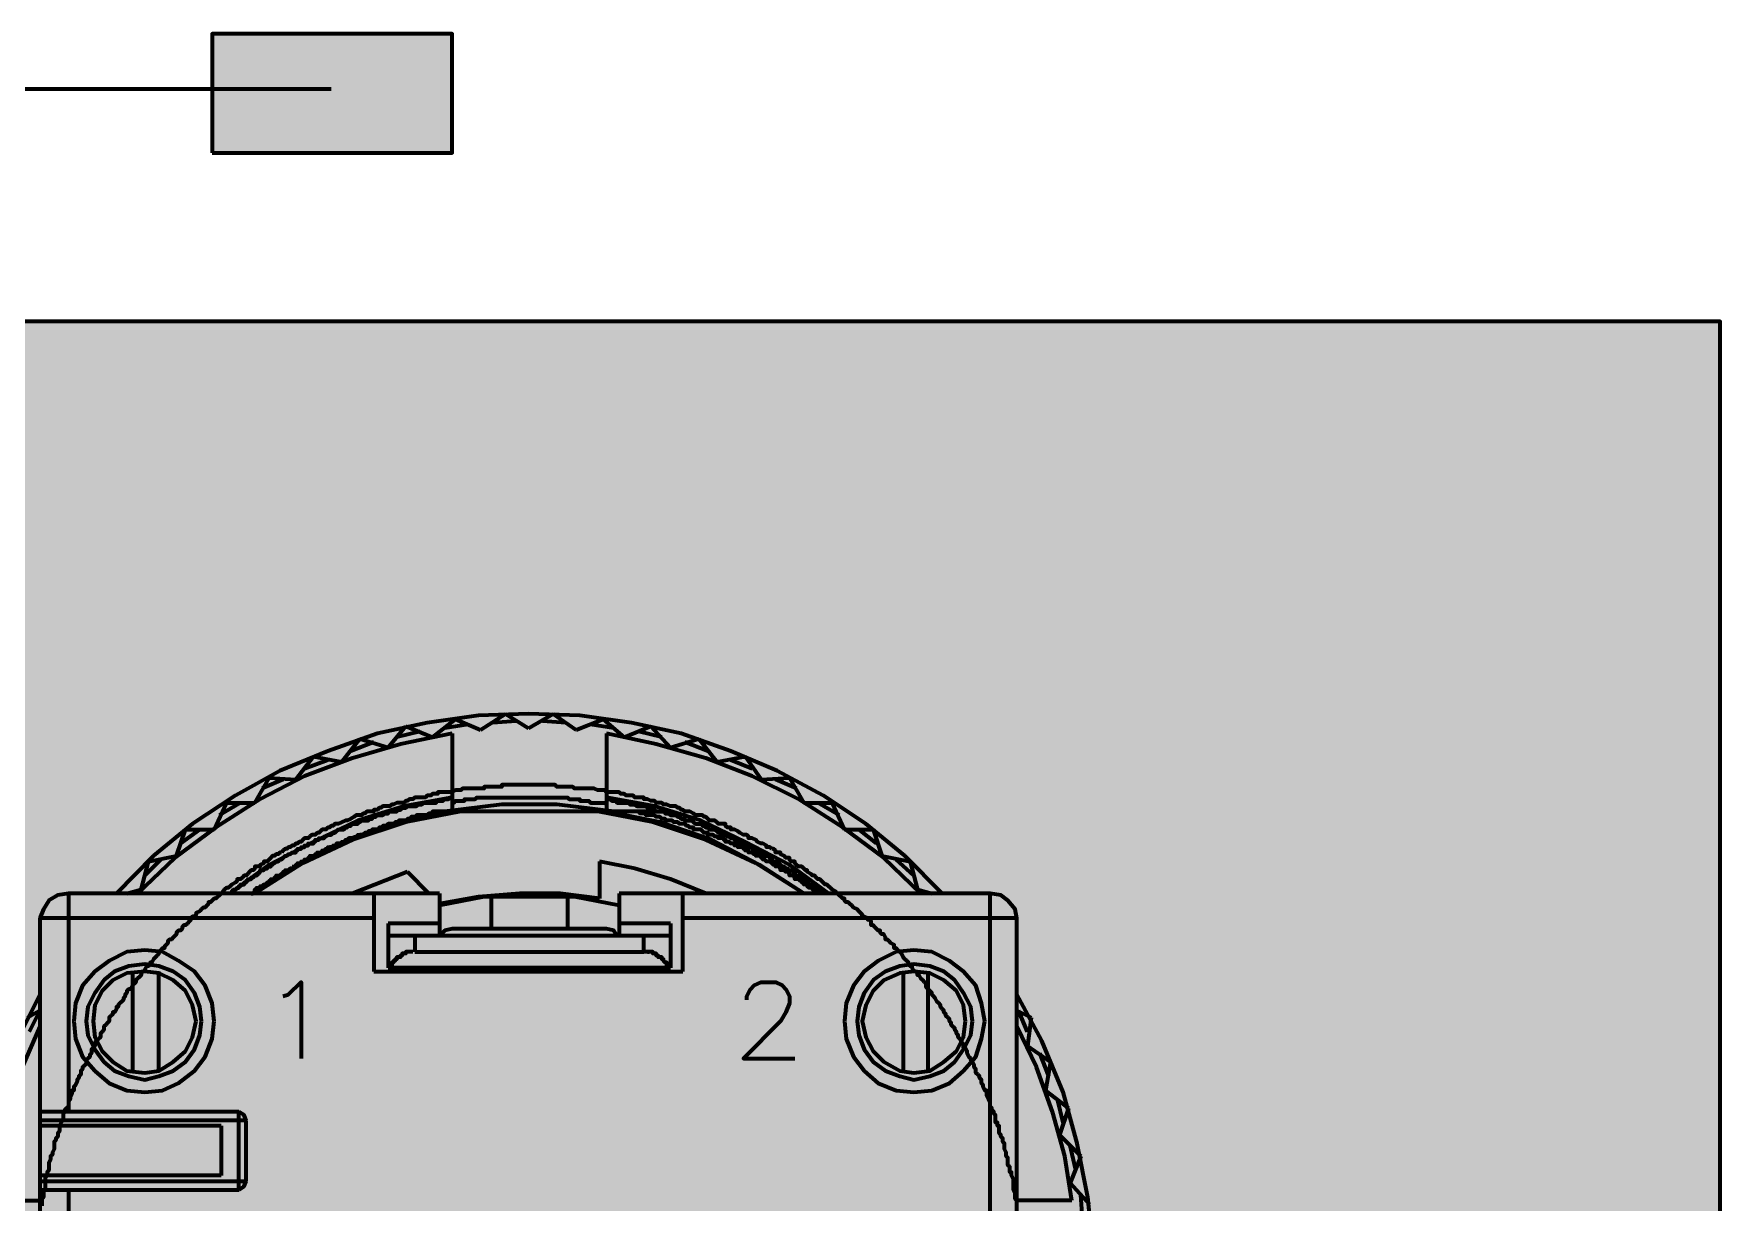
# Model space of a CAD drawing. Header units: inches. Extents: x 19 to 378, y -1 to 646.
# Drawn here: x 272.4 to 377.9, y 397.1 to 470.2 of the extents above; entities that cross this region are included whole.
import ezdxf

# ---------------------------------------------------------------- set-up
doc = ezdxf.new("R2010")
doc.units = ezdxf.units.IN
doc.layers.add('H', color=7, linetype='CONTINUOUS', lineweight=100)
doc.layers.add('P', color=250, linetype='CONTINUOUS', lineweight=100)

msp = doc.modelspace()

# ---------------------------------------------------------------- hatches: boundary and pattern name
at = {"layer": 'H', "linetype": 'CONTINUOUS'}
for color, points in [(0, [(283.56, 462.78), (298.56, 462.78), (298.56, 470.22), (283.56, 470.22)]), (7, [(19, 323.89), (377.89, 323.89), (377.89, 452.22), (19, 452.22)])]:
    msp.add_hatch(color=color, dxfattribs=at).paths.add_polyline_path(points)

# ---------------------------------------------------------------- linework, layer by layer
at = {"layer": 'P', "color": 0, "linetype": 'CONTINUOUS'}
for points in [[(283.56, 462.78), (298.56, 462.78), (298.56, 470.22), (283.56, 470.22), (283.56, 462.78)], [(109.33, 466.78), (291, 466.78)], [(19, 323.89), (377.89, 323.89), (377.89, 452.22), (19, 452.22), (19, 323.89)], [(329.22, 416.44), (326.89, 418.78), (324.44, 420.78), (321.78, 422.56), (318.89, 424.11), (316, 425.33), (312.89, 426.44), (309.78, 427.11), (306.56, 427.56), (303.33, 427.67), (300.22, 427.56), (297, 427.11), (293.89, 426.44), (290.78, 425.33), (287.78, 424.11), (285, 422.56), (282.33, 420.78), (279.89, 418.78), (277.56, 416.44)], [(297.33, 426.22), (298.78, 427.33)], [(298.78, 427.33), (300.33, 426.67)], [(300.33, 426.67), (301.89, 427.67)], [(301.89, 427.67), (303.33, 426.78)], [(303.33, 426.78), (304.89, 427.67)], [(304.89, 427.67), (306.33, 426.67)], [(306.33, 426.67), (308, 427.33)], [(308, 427.33), (309.33, 426.22)], [(298.56, 426.44), (295.33, 425.78), (292.33, 424.89), (289.33, 423.78), (286.56, 422.33), (283.78, 420.56), (281.22, 418.67), (278.89, 416.44)], [(294.56, 425.56), (295.67, 426.89)], [(296.56, 426.56), (295.11, 426.22)], [(295.67, 426.89), (297.33, 426.22)], [(299.56, 427), (298.11, 426.78)], [(298.56, 426.44), (298.56, 421.67)], [(302.56, 427.22), (301.11, 427.11)], [(305.67, 427.11), (304.22, 427.22)], [(308.67, 426.78), (307.22, 427)], [(327.89, 416.44), (325.56, 418.67), (323, 420.56), (320.22, 422.33), (317.33, 423.78), (314.44, 424.89), (311.33, 425.78), (308.22, 426.44)], [(308.22, 426.44), (308.22, 421.67)], [(309.33, 426.22), (311, 426.89)], [(311.67, 426.22), (310.22, 426.56)], [(311, 426.89), (312.22, 425.56)], [(291.67, 424.67), (292.78, 426.11)], [(293.67, 425.89), (292.22, 425.33)], [(292.78, 426.11), (294.56, 425.56)], [(312.22, 425.56), (314, 426.11)], [(314.56, 425.33), (313.11, 425.89)], [(314, 426.11), (315.11, 424.67)], [(288.78, 423.56), (289.89, 425)], [(290.78, 424.78), (289.33, 424.22)], [(289.89, 425), (291.67, 424.67)], [(315.11, 424.67), (316.89, 425)], [(317.33, 424.22), (316, 424.78)], [(316.89, 425), (317.89, 423.56)], [(286.22, 422.11), (287.11, 423.67)], [(288, 423.56), (286.67, 423)], [(287.11, 423.67), (288.78, 423.56)], [(318.56, 419.22), (318.44, 419.33), (318.22, 419.33), (318.22, 419.44), (318, 419.56), (318, 419.56), (317.89, 419.56), (317.67, 419.67), (317.67, 419.67), (317.56, 419.78), (317.33, 419.89), (317.33, 419.89), (317.11, 419.89), (317.11, 420), (317, 420.11), (316.78, 420.11), (316.78, 420.11), (316.56, 420.22), (316.56, 420.22), (316.44, 420.33), (316.22, 420.44), (316.22, 420.44), (316, 420.44), (316, 420.56), (315.78, 420.56), (315.67, 420.67), (315.67, 420.78), (315.44, 420.78), (315.33, 420.78), (315.22, 420.78), (315.11, 420.89), (315, 421), (314.89, 421), (314.78, 421), (314.67, 421), (314.56, 421.11), (314.44, 421.22), (314.33, 421.22), (314.22, 421.33), (314.11, 421.33), (314, 421.33), (313.78, 421.33), (313.67, 421.44), (313.67, 421.44), (313.44, 421.56), (313.33, 421.56), (313.22, 421.56), (313.11, 421.56), (313, 421.67), (312.89, 421.67), (312.78, 421.78), (312.67, 421.78), (312.56, 421.89), (312.44, 421.89), (312.22, 421.89), (312.22, 421.89), (312, 422), (311.78, 422), (311.67, 422.11), (311.56, 422.11), (311.44, 422.11), (311.33, 422.11), (311.22, 422.22), (311, 422.22), (310.78, 422.33), (310.56, 422.33), (310.56, 422.44), (310.33, 422.44), (310.22, 422.44), (310, 422.44), (309.89, 422.56), (309.44, 422.56), (309.33, 422.67), (309.11, 422.67), (309, 422.78), (308.78, 422.78), (308.56, 422.78), (308.22, 422.78), (308.11, 422.89), (307.67, 422.89), (307.44, 423), (307, 423), (306.89, 423), (306.22, 423), (306.11, 423.11), (305.11, 423.11), (305, 423.22), (301.67, 423.22), (301.67, 423.11), (300.56, 423.11), (300.56, 423), (299.89, 423), (299.67, 423), (299.22, 423), (299.11, 422.89), (298.78, 422.89), (298.56, 422.78), (298.22, 422.78), (298.11, 422.78), (297.67, 422.78), (297.67, 422.67), (297.33, 422.67), (297.22, 422.56), (297, 422.56), (296.89, 422.44), (296.56, 422.44), (296.56, 422.44), (296.22, 422.44), (296.11, 422.33), (295.89, 422.33), (295.78, 422.22), (295.67, 422.22), (295.56, 422.11), (295.33, 422.11), (295.11, 422.11), (295.11, 422.11), (294.89, 422), (294.78, 422), (294.67, 421.89), (294.44, 421.89), (294.33, 421.89), (294.22, 421.89), (294.11, 421.78), (294, 421.78), (293.89, 421.67), (293.67, 421.67), (293.67, 421.56), (293.44, 421.56), (293.33, 421.56), (293.22, 421.56), (293.11, 421.44), (293, 421.44), (292.89, 421.33), (292.78, 421.33), (292.67, 421.33), (292.56, 421.33), (292.44, 421.22), (292.22, 421.11), (292.22, 421.11), (292, 421), (292, 421), (291.89, 421), (291.67, 420.89), (291.67, 420.89), (291.44, 420.78), (291.33, 420.78), (291.22, 420.78), (291.11, 420.67), (291, 420.67), (290.89, 420.56), (290.78, 420.56), (290.67, 420.44), (290.56, 420.44), (290.44, 420.44), (290.33, 420.33), (290.22, 420.22), (290.11, 420.22), (290, 420.11), (289.89, 420.11), (289.78, 420.11), (289.67, 420), (289.56, 419.89), (289.44, 419.89), (289.33, 419.89), (289.22, 419.78), (289.11, 419.67), (289, 419.67), (288.89, 419.56), (288.78, 419.56), (288.67, 419.44), (288.56, 419.44), (288.44, 419.33), (288.33, 419.33), (288.22, 419.22), (288.11, 419.22), (288, 419.11), (287.89, 419)], [(317.89, 423.56), (319.67, 423.67)], [(320.11, 423), (318.78, 423.56)], [(319.67, 423.67), (320.56, 422.11)], [(283.67, 420.44), (284.44, 422.11)], [(285.33, 422.11), (284, 421.33)], [(284.44, 422.11), (286.22, 422.11)], [(298.56, 422.44), (295.56, 421.89), (292.67, 421), (289.89, 419.67), (287.11, 418.22), (284.67, 416.44)], [(284.78, 416.44), (284.78, 416.56), (284.89, 416.67), (285, 416.67), (285.11, 416.78), (285.11, 416.78), (285.22, 416.78), (285.22, 416.89), (285.33, 416.89), (285.33, 417), (285.44, 417), (285.44, 417), (285.56, 417), (285.56, 417.11), (285.67, 417.11), (285.67, 417.22), (285.78, 417.22), (285.78, 417.33), (285.89, 417.33), (286, 417.33), (286, 417.44), (286.11, 417.44), (286.22, 417.56), (286.22, 417.56), (286.33, 417.56), (286.44, 417.67), (286.56, 417.78), (286.56, 417.78), (286.56, 417.89), (286.78, 417.89), (286.78, 417.89), (286.78, 417.89), (286.78, 418), (287, 418), (287, 418.11), (287.11, 418.11), (287.11, 418.11), (287.22, 418.11), (287.22, 418.22), (287.33, 418.22), (287.33, 418.33), (287.44, 418.33), (287.56, 418.44), (287.67, 418.44), (287.67, 418.44), (287.78, 418.56), (287.89, 418.56), (288, 418.67), (288, 418.67), (288.11, 418.78), (288.22, 418.78), (288.22, 418.78), (288.22, 418.78), (288.33, 418.89), (288.44, 418.89), (288.56, 419), (288.56, 419), (288.67, 419), (288.78, 419), (288.78, 419.11), (288.89, 419.11), (288.89, 419.22), (289.11, 419.22), (289.11, 419.33), (289.22, 419.33), (289.22, 419.33), (289.33, 419.33), (289.33, 419.44), (289.56, 419.44), (289.56, 419.56), (289.67, 419.56), (289.67, 419.56), (289.89, 419.56), (289.89, 419.67), (290, 419.67), (290, 419.78), (290.22, 419.78), (290.22, 419.89), (290.33, 419.89), (290.33, 419.89), (290.56, 419.89), (290.56, 420), (290.67, 420), (290.78, 420.11), (290.78, 420.11), (290.89, 420.11), (291, 420.11), (291.11, 420.22), (291.22, 420.22), (291.33, 420.33), (291.33, 420.33), (291.44, 420.44), (291.67, 420.44), (291.67, 420.44), (291.78, 420.44), (291.89, 420.56), (292, 420.56), (292, 420.67), (292.22, 420.67), (292.22, 420.78), (292.44, 420.78), (292.44, 420.78), (292.67, 420.78), (292.67, 420.89), (292.78, 420.89), (292.89, 421), (293.11, 421), (293.11, 421), (293.33, 421), (293.33, 421.11), (293.56, 421.11), (293.56, 421.22), (293.78, 421.22), (293.78, 421.33), (294, 421.33), (294.11, 421.33), (294.22, 421.33), (294.33, 421.44), (294.56, 421.44), (294.56, 421.56), (294.78, 421.56), (294.89, 421.56), (295.11, 421.56), (295.11, 421.67), (295.33, 421.67), (295.44, 421.78), (295.67, 421.78), (295.78, 421.89), (296, 421.89), (296, 421.89), (296.33, 421.89), (296.44, 422), (296.67, 422), (296.78, 422.11), (297.11, 422.11), (297.11, 422.11), (297.56, 422.11), (297.56, 422.22), (298, 422.22), (298, 422.33), (298.33, 422.33), (298.44, 422.44), (298.56, 422.44)], [(308.67, 421.56), (305.11, 422), (301.67, 422), (298.11, 421.56)], [(298.56, 422.11), (298.67, 422.11), (298.78, 422.22), (299.33, 422.22), (299.33, 422.33), (300, 422.33), (300.11, 422.44), (301.11, 422.44), (301.11, 422.44), (304.78, 422.44), (304.78, 422.44), (305.78, 422.44), (305.89, 422.33), (306.56, 422.33), (306.56, 422.22), (307.11, 422.22), (307.22, 422.11), (307.67, 422.11), (307.67, 422.11), (308.11, 422.11), (308.22, 422)], [(298.56, 422.11), (298.67, 422.11)], [(322.11, 416.44), (319.67, 418.22), (316.89, 419.67), (314.11, 421), (311.22, 421.89), (308.22, 422.44)], [(308.22, 422.33), (308.44, 422.33), (308.56, 422.22), (308.78, 422.22), (308.89, 422.11), (309.33, 422.11), (309.33, 422.11), (309.67, 422.11), (309.67, 422), (310, 422), (310.11, 421.89), (310.33, 421.89), (310.44, 421.89), (310.67, 421.89), (310.78, 421.78), (311, 421.78), (311.11, 421.67), (311.22, 421.67), (311.33, 421.56), (311.56, 421.56), (311.67, 421.56), (311.89, 421.56), (311.89, 421.44), (312.11, 421.44), (312.22, 421.33), (312.33, 421.33), (312.44, 421.33), (312.56, 421.33), (312.67, 421.22), (312.78, 421.22), (312.89, 421.11), (313.11, 421.11), (313.11, 421), (313.33, 421), (313.33, 421), (313.56, 421), (313.67, 420.89), (313.67, 420.89), (313.78, 420.78), (314, 420.78), (314, 420.78), (314.22, 420.78), (314.22, 420.67), (314.33, 420.67), (314.44, 420.56), (314.56, 420.56), (314.67, 420.44), (314.78, 420.44), (314.78, 420.44), (315, 420.44), (315.11, 420.33), (315.11, 420.33), (315.22, 420.22), (315.33, 420.22), (315.33, 420.11), (315.56, 420.11), (315.56, 420.11), (315.67, 420.11), (315.78, 420), (315.89, 420), (316, 419.89), (316.11, 419.89), (316.11, 419.89), (316.22, 419.89), (316.22, 419.78), (316.33, 419.78), (316.44, 419.67), (316.56, 419.67), (316.56, 419.56), (316.78, 419.56), (316.78, 419.56), (316.78, 419.56), (316.89, 419.44), (317, 419.44), (317.11, 419.33), (317.22, 419.33), (317.22, 419.33), (317.33, 419.33), (317.33, 419.22), (317.44, 419.22), (317.56, 419.11), (317.67, 419.11), (317.67, 419), (317.78, 419), (317.89, 419), (318, 418.89), (318.11, 418.89), (318.11, 418.78), (318.22, 418.78), (318.22, 418.78), (318.33, 418.78), (318.44, 418.67), (318.56, 418.67), (318.56, 418.56), (318.67, 418.44), (318.78, 418.44), (318.78, 418.44), (318.89, 418.44), (319, 418.33), (319.11, 418.22), (319.11, 418.22), (319.22, 418.11), (319.33, 418.11), (319.33, 418.11), (319.44, 418), (319.56, 418), (319.56, 417.89), (319.67, 417.89), (319.67, 417.89), (319.78, 417.89), (319.89, 417.78), (320, 417.78), (320, 417.67), (320, 417.67), (320.11, 417.56), (320.22, 417.56), (320.22, 417.56), (320.22, 417.44), (320.44, 417.44), (320.44, 417.33), (320.56, 417.33), (320.56, 417.33), (320.67, 417.22), (320.78, 417.22), (320.78, 417.11), (320.78, 417.11), (320.89, 417), (321, 417), (321.11, 417), (321.11, 416.89), (321.22, 416.78), (321.33, 416.78), (321.33, 416.78), (321.33, 416.78), (321.44, 416.67), (321.56, 416.56), (321.67, 416.44), (321.67, 416.44)], [(320.56, 422.11), (322.33, 422.11)], [(322.78, 421.33), (321.44, 422.11)], [(322.33, 422.11), (323.11, 420.44)], [(298.56, 421.56), (295.22, 420.89), (292, 419.78), (289, 418.22), (286.11, 416.44)], [(299.11, 421.56), (295.67, 420.89), (292.33, 419.78), (289.22, 418.33), (286.22, 416.44)], [(298, 421.56), (297.78, 421.56), (297.67, 421.56), (297.33, 421.56), (297.33, 421.44), (297.11, 421.44), (297, 421.33), (296.78, 421.33), (296.67, 421.33), (296.33, 421.33), (296.33, 421.22), (296, 421.22), (296, 421.11), (295.78, 421.11), (295.78, 421), (295.56, 421), (295.44, 421), (295.22, 421), (295.22, 420.89), (295, 420.89), (295, 420.78), (294.78, 420.78), (294.78, 420.78), (294.56, 420.78), (294.44, 420.67), (294.22, 420.67), (294.22, 420.56), (294, 420.56), (294, 420.44), (293.89, 420.44)], [(311.44, 421.56), (298, 421.56)], [(320.56, 416.44), (317.56, 418.33), (314.44, 419.78), (311.11, 420.89), (307.67, 421.56)], [(320.56, 416.44), (317.78, 418.22), (314.78, 419.78), (311.56, 420.89), (308.22, 421.56)], [(321.33, 416.44), (321.33, 416.44), (321.33, 416.56), (321.22, 416.56), (321.22, 416.67), (321.11, 416.67), (321.11, 416.78), (321, 416.78), (321, 416.78), (320.89, 416.78), (320.78, 416.89), (320.78, 417), (320.67, 417), (320.67, 417), (320.56, 417), (320.56, 417.11), (320.44, 417.11), (320.44, 417.22), (320.33, 417.22), (320.22, 417.33), (320.22, 417.33), (320.11, 417.33), (320, 417.33), (320, 417.44), (320, 417.44), (319.89, 417.56), (319.78, 417.56), (319.67, 417.56), (319.67, 417.67), (319.67, 417.67), (319.56, 417.78), (319.44, 417.78), (319.33, 417.89), (319.33, 417.89), (319.22, 417.89), (319.11, 417.89), (319.11, 418), (319.11, 418), (319, 418.11), (318.89, 418.11), (318.78, 418.11), (318.78, 418.11), (318.78, 418.22), (318.67, 418.22), (318.56, 418.33), (318.56, 418.33), (318.44, 418.44), (318.33, 418.44), (318.22, 418.44), (318.22, 418.44), (318.11, 418.56), (318, 418.56), (318, 418.67), (317.89, 418.67), (317.89, 418.78), (317.67, 418.78), (317.67, 418.78), (317.56, 418.78), (317.56, 418.89), (317.44, 418.89), (317.33, 419), (317.33, 419), (317.22, 419), (317.11, 419), (317.11, 419.11), (316.89, 419.11), (316.89, 419.22), (316.78, 419.22), (316.78, 419.33), (316.56, 419.33), (316.56, 419.33), (316.44, 419.33), (316.44, 419.44), (316.22, 419.44), (316.22, 419.56), (316.11, 419.56), (316.11, 419.56), (316, 419.56), (315.89, 419.67), (315.67, 419.67), (315.67, 419.78), (315.56, 419.78), (315.56, 419.89), (315.33, 419.89), (315.33, 419.89), (315.22, 419.89), (315.11, 420), (315, 420), (314.89, 420.11), (314.78, 420.11), (314.78, 420.11), (314.56, 420.11), (314.56, 420.22), (314.33, 420.22), (314.22, 420.33), (314.22, 420.33), (314.11, 420.44), (314, 420.44), (313.89, 420.44), (313.67, 420.44), (313.67, 420.56), (313.44, 420.56), (313.33, 420.67), (313.22, 420.67), (313.11, 420.78), (313, 420.78), (312.89, 420.78), (312.78, 420.78), (312.67, 420.89), (312.44, 420.89), (312.33, 421), (312.22, 421), (312.11, 421), (311.89, 421), (311.89, 421.11), (311.67, 421.11), (311.56, 421.22), (311.33, 421.22), (311.22, 421.33), (311, 421.33), (310.89, 421.33), (310.67, 421.33), (310.67, 421.44), (310.33, 421.44), (310.22, 421.56), (310, 421.56), (309.89, 421.56), (309.78, 421.56)], [(281.33, 418.78), (281.89, 420.44)], [(282.78, 420.44), (281.56, 419.56)], [(281.89, 420.44), (283.67, 420.44)], [(290.56, 419.11), (290.67, 419.22), (290.78, 419.22), (290.78, 419.33), (291, 419.33), (291, 419.33), (291.11, 419.33), (291.11, 419.44), (291.33, 419.44), (291.33, 419.56), (291.44, 419.56), (291.56, 419.56), (291.67, 419.56), (291.67, 419.67), (291.89, 419.67), (291.89, 419.78), (292, 419.78), (292.11, 419.89), (292.22, 419.89), (292.22, 419.89), (292.44, 419.89), (292.56, 420), (292.67, 420), (292.67, 420.11), (292.89, 420.11), (292.89, 420.11), (293.11, 420.11), (293.11, 420.22), (293.33, 420.22), (293.33, 420.33), (293.56, 420.33), (293.56, 420.44), (293.78, 420.44), (293.78, 420.44), (293.89, 420.44)], [(293.89, 420.44), (293.78, 420.44), (293.78, 420.44), (293.56, 420.44), (293.56, 420.33), (293.33, 420.33), (293.33, 420.22), (293.11, 420.22), (293.11, 420.11), (292.89, 420.11), (292.89, 420.11), (292.78, 420.11), (292.78, 420), (292.56, 420), (292.56, 419.89), (292.33, 419.89), (292.33, 419.89), (292.11, 419.89), (292.11, 419.78), (292, 419.78), (292, 419.67), (291.78, 419.67), (291.78, 419.56), (291.67, 419.56)], [(323.11, 420.44), (324.89, 420.44)], [(325.11, 419.56), (324, 420.44)], [(324.89, 420.44), (325.44, 418.78)], [(287.89, 419), (287.78, 419), (287.67, 418.89), (287.56, 418.89), (287.44, 418.78), (287.33, 418.78), (287.22, 418.67), (287.11, 418.56), (287, 418.44), (286.89, 418.44), (286.78, 418.44), (286.78, 418.33), (286.56, 418.22), (286.56, 418.11), (286.44, 418.11), (286.22, 418.11), (286.22, 418), (286.11, 417.89), (286, 417.89), (285.89, 417.78), (285.78, 417.67), (285.67, 417.56), (285.56, 417.56), (285.44, 417.44), (285.33, 417.33), (285.22, 417.33), (285.11, 417.33), (285.11, 417.22), (285, 417.11), (284.78, 417), (284.78, 417), (284.67, 416.89), (284.56, 416.78), (284.44, 416.78), (284.33, 416.67), (284.22, 416.56), (284.22, 416.44), (284.11, 416.44), (284, 416.33), (283.89, 416.22), (283.78, 416.11), (283.67, 416.11), (283.56, 416), (283.44, 415.89), (283.33, 415.89), (283.33, 415.78), (283.22, 415.67), (283.11, 415.56), (283, 415.56), (282.89, 415.44), (282.78, 415.33), (282.78, 415.33), (282.56, 415.22), (282.56, 415.11), (282.44, 415), (282.33, 415), (282.22, 414.89), (282.22, 414.78), (282.11, 414.67), (282, 414.56), (281.89, 414.44), (281.78, 414.44), (281.67, 414.33), (281.67, 414.22), (281.56, 414.11), (281.44, 414.11), (281.33, 414), (281.33, 413.89), (281.22, 413.78), (281.11, 413.67), (281, 413.56), (280.89, 413.56), (280.78, 413.44), (280.78, 413.33), (280.67, 413.22), (280.56, 413.11), (280.56, 413), (280.44, 413), (280.33, 412.89), (280.22, 412.78), (280.22, 412.67), (280.11, 412.56), (280, 412.44), (280, 412.44), (279.89, 412.33), (279.78, 412.11), (279.67, 412.11), (279.67, 412), (279.56, 411.89), (279.44, 411.89), (279.33, 411.67), (279.33, 411.56), (279.22, 411.56), (279.11, 411.44), (279.11, 411.33), (279, 411.22), (278.89, 411.11), (278.78, 411), (278.78, 410.89), (278.67, 410.78), (278.56, 410.78), (278.56, 410.67), (278.44, 410.44), (278.33, 410.44), (278.22, 410.33), (278.22, 410.22), (278.11, 410.11), (278.11, 410), (278, 409.89), (278, 409.78), (277.89, 409.67), (277.78, 409.56), (277.67, 409.44), (277.67, 409.33), (277.56, 409.33), (277.56, 409.22), (277.44, 409), (277.33, 409), (277.33, 408.89), (277.22, 408.78), (277.11, 408.67), (277.11, 408.56), (277.11, 408.44), (277, 408.33), (276.89, 408.22), (276.78, 408.11), (276.78, 408), (276.78, 407.89), (276.67, 407.78), (276.56, 407.67), (276.56, 407.56), (276.56, 407.44), (276.44, 407.33), (276.33, 407.22), (276.22, 407.11), (276.22, 407), (276.22, 406.89), (276.11, 406.78), (276, 406.67), (276, 406.56), (276, 406.44), (275.89, 406.33), (275.89, 406.22), (275.78, 406.11), (275.67, 406), (275.67, 405.89), (275.67, 405.78), (275.56, 405.67), (275.44, 405.56), (275.44, 405.44), (275.33, 405.33), (275.33, 405.22), (275.33, 405.11), (275.22, 405), (275.22, 404.89), (275.11, 404.78), (275.11, 404.67), (275, 404.44), (275, 404.44), (274.89, 404.33), (274.89, 404.11), (274.78, 404.11), (274.78, 403.89), (274.78, 403.89), (274.67, 403.67), (274.67, 403.56), (274.56, 403.44), (274.56, 403.33), (274.56, 403.22), (274.56, 403.11), (274.44, 403), (274.33, 402.89), (274.33, 402.78), (274.22, 402.67), (274.22, 402.56), (274.22, 402.44), (274.22, 402.33), (274.11, 402.11), (274.11, 402.11), (274, 401.89), (274, 401.89), (274, 401.67), (274, 401.56), (273.89, 401.44), (273.89, 401.22), (273.78, 401.11), (273.78, 401), (273.67, 400.89), (273.67, 400.78), (273.67, 400.67), (273.67, 400.44), (273.56, 400.22), (273.56, 400.11), (273.44, 400), (273.44, 399.78), (273.33, 399.56), (273.33, 399.33), (273.33, 399.33), (273.33, 399.11), (273.22, 399), (273.22, 398.78), (273.11, 398.67), (273.11, 398.33), (273.11, 398.11), (273.11, 397.89), (273, 397.78), (273, 397.44), (272.89, 397.33), (272.89, 396.89)], [(288.56, 418.11), (288.67, 418.11), (288.67, 418.11), (288.78, 418.11), (288.78, 418.22), (288.89, 418.22), (288.89, 418.33), (289.11, 418.33), (289.11, 418.44), (289.22, 418.44), (289.22, 418.44), (289.33, 418.44), (289.33, 418.56), (289.56, 418.56), (289.56, 418.67), (289.67, 418.67), (289.67, 418.78), (289.78, 418.78), (289.89, 418.78), (290, 418.78), (290, 418.89), (290.11, 418.89), (290.11, 419), (290.22, 419), (290.22, 419), (290.44, 419), (290.44, 419.11), (290.56, 419.11)], [(291.67, 419.56), (291.56, 419.56), (291.56, 419.56), (291.33, 419.56), (291.33, 419.44), (291.22, 419.44), (291.22, 419.33), (291.11, 419.33), (291.11, 419.33), (290.89, 419.33), (290.89, 419.22), (290.78, 419.22), (290.78, 419.11), (290.56, 419.11)], [(290.56, 419.11), (290.67, 419.11)], [(333.89, 396.78), (333.89, 397.22), (333.78, 397.33), (333.78, 397.67), (333.67, 397.89), (333.67, 398.11), (333.67, 398.11), (333.67, 398.56), (333.56, 398.78), (333.56, 399), (333.44, 399), (333.44, 399.33), (333.33, 399.44), (333.33, 399.56), (333.33, 399.67), (333.33, 399.89), (333.22, 400), (333.22, 400.22), (333.11, 400.44), (333.11, 400.44), (333.11, 400.67), (333.11, 400.78), (333, 400.89), (333, 401.11), (332.89, 401.22), (332.89, 401.33), (332.78, 401.44), (332.78, 401.56), (332.78, 401.67), (332.78, 401.89), (332.67, 401.89), (332.67, 402.11), (332.56, 402.11), (332.56, 402.33), (332.56, 402.44), (332.56, 402.56), (332.44, 402.67), (332.44, 402.78), (332.33, 402.89), (332.33, 403), (332.22, 403.11), (332.22, 403.33), (332.22, 403.33), (332.11, 403.56), (332.11, 403.56), (332, 403.78), (332, 403.89), (332, 404), (332, 404.11), (331.89, 404.11), (331.78, 404.33), (331.78, 404.44), (331.67, 404.56), (331.67, 404.67), (331.67, 404.78), (331.56, 404.89), (331.56, 405), (331.44, 405.11), (331.33, 405.22), (331.33, 405.33), (331.33, 405.44), (331.22, 405.56), (331.22, 405.67), (331.11, 405.89), (331.11, 405.89), (331, 406), (331, 406.11), (330.89, 406.22), (330.78, 406.44), (330.78, 406.44), (330.78, 406.56), (330.67, 406.78), (330.56, 406.78), (330.56, 407), (330.56, 407), (330.44, 407.11), (330.33, 407.33), (330.33, 407.33), (330.22, 407.44), (330.22, 407.56), (330.11, 407.67), (330.11, 407.78), (330, 407.89), (330, 408), (329.89, 408.11), (329.78, 408.22), (329.78, 408.33), (329.67, 408.44), (329.67, 408.56), (329.56, 408.67), (329.44, 408.78), (329.44, 408.89), (329.33, 409), (329.33, 409.11), (329.22, 409.22), (329.11, 409.33), (329.11, 409.44), (329, 409.56), (329, 409.56), (328.89, 409.67), (328.78, 409.89), (328.78, 409.89), (328.67, 410), (328.56, 410.11), (328.56, 410.22), (328.44, 410.33), (328.33, 410.44), (328.22, 410.56), (328.22, 410.67), (328.22, 410.78), (328.11, 410.89), (328, 411), (328, 411), (327.89, 411.11), (327.78, 411.33), (327.67, 411.33), (327.67, 411.44), (327.56, 411.56), (327.44, 411.56), (327.33, 411.78), (327.33, 411.89), (327.22, 411.89), (327.11, 412), (327.11, 412.11), (327, 412.22), (326.89, 412.33), (326.78, 412.44), (326.78, 412.44), (326.67, 412.67), (326.56, 412.78), (326.56, 412.78), (326.44, 412.89), (326.33, 413), (326.22, 413), (326.22, 413.22), (326, 413.33), (326, 413.33), (325.89, 413.44), (325.78, 413.56), (325.67, 413.56), (325.67, 413.67), (325.56, 413.89), (325.44, 413.89), (325.33, 414), (325.33, 414.11), (325.22, 414.11), (325.11, 414.22), (325, 414.33), (324.89, 414.44), (324.78, 414.44), (324.78, 414.67), (324.67, 414.78), (324.56, 414.78), (324.56, 414.89), (324.33, 415), (324.22, 415), (324.22, 415.11), (324.11, 415.22), (324, 415.33), (324, 415.33), (323.89, 415.44), (323.67, 415.56), (323.67, 415.56), (323.56, 415.67), (323.44, 415.78), (323.33, 415.89), (323.22, 415.89), (323.11, 416), (323.11, 416.11), (323, 416.11), (322.89, 416.22), (322.78, 416.33), (322.67, 416.44), (322.56, 416.44), (322.56, 416.56), (322.33, 416.67), (322.22, 416.78), (322.22, 416.78), (322.11, 416.89), (322, 417), (321.89, 417), (321.78, 417.11), (321.67, 417.22), (321.56, 417.33), (321.44, 417.33), (321.33, 417.44), (321.22, 417.56), (321.11, 417.56), (321.11, 417.56), (321, 417.67), (320.78, 417.78), (320.78, 417.89), (320.67, 417.89), (320.56, 418), (320.44, 418.11), (320.33, 418.11), (320.22, 418.11), (320.11, 418.22), (320, 418.33), (320, 418.44), (319.78, 418.44), (319.67, 418.56), (319.67, 418.67), (319.44, 418.67), (319.33, 418.78), (319.33, 418.78), (319.11, 418.89), (319.11, 419), (319, 419), (318.78, 419), (318.78, 419.11), (318.67, 419.22), (318.56, 419.22)], [(279.11, 416.67), (279.56, 418.44)], [(280.33, 418.56), (279.33, 417.56)], [(279.56, 418.44), (281.33, 418.78)], [(286, 416.44), (286.11, 416.44), (286.22, 416.56), (286.22, 416.56), (286.22, 416.67), (286.33, 416.67), (286.33, 416.78), (286.56, 416.78), (286.56, 416.78), (286.56, 416.78), (286.56, 416.89), (286.67, 416.89), (286.78, 417), (286.78, 417), (286.78, 417), (286.89, 417), (287, 417.11), (287.11, 417.11), (287.11, 417.22), (287.22, 417.22), (287.22, 417.33), (287.33, 417.33), (287.33, 417.33), (287.44, 417.33), (287.44, 417.44), (287.56, 417.44), (287.56, 417.56), (287.67, 417.56), (287.67, 417.56), (287.78, 417.56), (287.89, 417.67), (288, 417.67), (288, 417.78), (288.11, 417.78), (288.11, 417.89), (288.22, 417.89), (288.22, 417.89), (288.33, 417.89), (288.44, 418), (288.56, 418), (288.56, 418.11), (288.56, 418.11)], [(314.44, 416.44), (312.22, 417.33), (310, 418), (307.78, 418.44)], [(307.78, 418.44), (307.78, 416.11)], [(325.44, 418.78), (327.22, 418.44)], [(327.44, 417.56), (326.33, 418.56)], [(327.22, 418.44), (327.67, 416.67)], [(295.78, 417.78), (292.33, 416.44)], [(297.11, 416.44), (295.78, 417.78)], [(274.56, 416.44), (273.89, 416.33), (273.33, 416), (273, 415.44), (272.78, 414.89)], [(274.56, 416.44), (274.56, 402.78)], [(297.78, 416.44), (274.56, 416.44)], [(278.22, 416.44), (279.11, 416.67)], [(293.67, 416.44), (293.67, 411.56)], [(307.78, 416.11), (305.33, 416.44), (302.78, 416.44), (300.22, 416.22), (297.78, 415.78)], [(297.78, 416.44), (297.78, 413.78)], [(300.56, 416.22), (297.78, 415.67)], [(300.56, 416.33), (300.56, 416.22)], [(306.22, 416.22), (300.56, 416.22)], [(301, 416.33), (301, 414.22)], [(305.78, 416.33), (305.78, 414.22)], [(306.22, 416.33), (306.22, 416.22)], [(309, 415.67), (306.22, 416.22)], [(309, 416.44), (309, 413.78)], [(332.22, 416.44), (309, 416.44)], [(313, 411.56), (313, 416.44)], [(327.67, 416.67), (328.56, 416.44)], [(333.89, 414.89), (333.78, 415.44), (333.33, 416), (332.89, 416.33), (332.22, 416.44)], [(332.22, 368.22), (332.22, 416.44)], [(272.78, 414.89), (272.78, 369.89)], [(293.67, 414.89), (272.78, 414.89)], [(333.89, 414.89), (313, 414.89)], [(333.89, 369.89), (333.89, 414.89)], [(294.56, 414.56), (294.56, 411.78)], [(297.78, 414.56), (294.56, 414.56)], [(312.22, 413.78), (294.56, 413.78)], [(296.22, 413.78), (296.22, 412.78)], [(298.56, 414.22), (298.11, 414.11), (297.78, 413.78)], [(308.22, 414.22), (298.56, 414.22)], [(308.89, 413.78), (308.67, 414.11), (308.22, 414.22)], [(312.22, 414.56), (309, 414.56)], [(310.56, 412.78), (310.56, 413.78)], [(312.22, 414.56), (312.22, 411.78)], [(283.67, 408.44), (283.56, 409.56), (283.11, 410.67), (282.44, 411.56), (281.44, 412.22), (280.44, 412.78), (279.33, 412.89), (278.22, 412.78), (277.11, 412.22), (276.22, 411.56), (275.44, 410.67), (275, 409.56), (274.89, 408.44), (275, 407.33), (275.44, 406.22), (276.22, 405.33), (277.11, 404.56), (278.22, 404.11), (279.33, 404), (280.44, 404.11), (281.44, 404.56), (282.44, 405.33), (283.11, 406.22), (283.56, 407.33), (283.67, 408.44)], [(296.11, 412.78), (295.67, 412.78), (295.67, 412.67), (295.44, 412.67), (295.44, 412.56), (295.33, 412.56), (295.33, 412.44), (295.22, 412.44), (295.22, 412.44), (295.11, 412.44), (295.11, 412.33), (295, 412.33), (295, 412.22), (294.89, 412.22), (294.89, 412.11), (294.78, 412.11), (294.78, 412), (294.78, 412)], [(296.22, 412.78), (310.56, 412.78)], [(310.78, 412.78), (310.56, 412.78)], [(312.11, 411.78), (312.11, 411.89), (312, 411.89), (312, 412), (312, 412), (312, 412.11), (311.89, 412.11), (311.89, 412.11), (311.78, 412.22), (311.78, 412.33), (311.67, 412.33), (311.67, 412.44), (311.56, 412.44), (311.56, 412.44), (311.44, 412.44), (311.44, 412.56), (311.33, 412.56), (311.33, 412.67), (311.11, 412.67), (311.11, 412.78), (310.78, 412.78)], [(310.78, 412.78), (310.89, 412.78)], [(331.89, 408.44), (331.67, 409.56), (331.33, 410.67), (330.56, 411.56), (329.67, 412.22), (328.56, 412.78), (327.44, 412.89), (326.33, 412.78), (325.22, 412.22), (324.33, 411.56), (323.67, 410.67), (323.22, 409.56), (323.11, 408.44), (323.22, 407.33), (323.67, 406.22), (324.33, 405.33), (325.22, 404.56), (326.33, 404.11), (327.44, 404), (328.56, 404.11), (329.67, 404.56), (330.56, 405.33), (331.33, 406.22), (331.67, 407.33), (331.89, 408.44)], [(282.89, 408.44), (282.78, 409.33), (282.44, 410.22), (281.89, 411), (281.11, 411.56), (280.22, 411.89), (279.33, 412), (278.33, 411.89), (277.44, 411.56), (276.78, 411), (276.22, 410.22), (275.78, 409.33), (275.67, 408.44), (275.78, 407.56), (276.22, 406.67), (276.78, 405.89), (277.44, 405.33), (278.33, 405), (279.33, 404.78), (280.22, 405), (281.11, 405.33), (281.89, 405.89), (282.44, 406.67), (282.78, 407.56), (282.89, 408.44)], [(282.56, 408.44), (282.33, 409.44), (281.89, 410.33), (281.11, 411), (280.22, 411.44), (279.33, 411.56), (278.22, 411.44), (277.33, 411), (276.67, 410.33), (276.22, 409.44), (276.11, 408.44), (276.22, 407.44), (276.67, 406.56), (277.33, 405.89), (278.22, 405.33), (279.33, 405.22), (280.22, 405.33), (281.11, 405.89), (281.89, 406.56), (282.33, 407.44), (282.56, 408.44)], [(278.56, 411.56), (278.56, 405.33)], [(280.22, 405.33), (280.22, 411.56)], [(293.67, 411.56), (313, 411.56)], [(312.22, 411.78), (294.56, 411.78)], [(294.78, 412), (294.78, 411.89), (294.67, 411.89), (294.67, 411.78)], [(294.78, 412), (294.78, 412)], [(297.78, 411.56), (297.78, 411.78)], [(298.56, 411.56), (298.56, 411.78)], [(308.22, 411.56), (308.22, 411.78)], [(309, 411.56), (309, 411.78)], [(331.11, 408.44), (331, 409.33), (330.56, 410.22), (330, 411), (329.33, 411.56), (328.44, 411.89), (327.44, 412), (326.56, 411.89), (325.67, 411.56), (324.89, 411), (324.33, 410.22), (324, 409.33), (323.89, 408.44), (324, 407.56), (324.33, 406.67), (324.89, 405.89), (325.67, 405.33), (326.56, 405), (327.44, 404.78), (328.44, 405), (329.33, 405.33), (330, 405.89), (330.56, 406.67), (331, 407.56), (331.11, 408.44)], [(330.67, 408.44), (330.56, 409.44), (330.11, 410.33), (329.33, 411), (328.44, 411.44), (327.44, 411.56), (326.56, 411.44), (325.56, 411), (324.89, 410.33), (324.44, 409.44), (324.22, 408.44), (324.44, 407.44), (324.89, 406.56), (325.56, 405.89), (326.56, 405.33), (327.44, 405.22), (328.44, 405.33), (329.33, 405.89), (330.11, 406.56), (330.56, 407.44), (330.67, 408.44)], [(326.78, 411.56), (326.78, 405.33)], [(328.33, 405.33), (328.33, 411.56)], [(288, 410), (288.33, 410.11), (289.11, 410.89), (289.11, 406.11)], [(317, 409.78), (317, 410), (317.22, 410.44), (317.44, 410.67), (317.89, 410.89), (318.78, 410.89), (319.22, 410.67), (319.44, 410.44), (319.67, 410), (319.67, 409.56), (319.44, 409), (319.11, 408.44), (316.78, 406.11), (320, 406.11)], [(272.78, 410.11), (271.33, 407.22), (270, 404), (269.11, 400.78), (268.44, 397.44), (268.11, 394.11), (268.11, 390.67), (268.44, 387.33), (269.11, 383.89), (270, 380.78), (271.33, 377.56), (272.78, 374.56)], [(333.89, 374.56), (335.44, 377.56), (336.78, 380.78), (337.67, 383.89), (338.33, 387.33), (338.67, 390.67), (338.67, 394.11), (338.33, 397.44), (337.67, 400.78), (336.78, 404), (335.44, 407.22), (333.89, 410.11)], [(272, 408.67), (272.78, 409.11)], [(272.78, 409.11), (272.11, 407.78)], [(333.89, 409.11), (334.78, 408.67)], [(334.56, 407.78), (334, 409.11)], [(334.78, 408.67), (334.56, 406.89)], [(272.78, 408.11), (271.67, 405.56), (270.67, 402.78), (269.89, 400), (269.33, 397.22)], [(337.33, 397.22), (336.89, 400), (336.11, 402.78), (335.11, 405.56), (333.89, 408.11)], [(334.56, 406.89), (336, 405.89)], [(335.89, 405), (335.33, 406.44)], [(336, 405.89), (335.67, 404.11)], [(335.67, 404.11), (337.11, 403)], [(336.78, 402.11), (336.44, 403.56)], [(285.22, 402.78), (272.78, 402.78)], [(285.67, 402.22), (272.78, 402.22)], [(285.67, 402.22), (285.56, 402.56), (285.22, 402.78)], [(285.22, 397.89), (285.22, 402.78)], [(285.67, 398.44), (285.67, 402.22)], [(337.11, 403), (336.56, 401.33)], [(284.11, 401.89), (272.78, 401.89)], [(284.11, 401.89), (284.11, 398.78)], [(336.56, 401.33), (337.89, 400)], [(337.56, 399.22), (337.22, 400.67)], [(337.89, 400), (337.22, 398.33)], [(284.11, 398.78), (272.78, 398.78)], [(272.78, 398.44), (285.67, 398.44)], [(272.78, 397.89), (285.22, 397.89)], [(274.56, 397.89), (274.56, 368.22)], [(285.22, 397.89), (285.56, 398.11), (285.67, 398.44)], [(337.22, 398.33), (338.44, 397)], [(269.33, 397.22), (272.89, 397.22)], [(337.33, 397.22), (333.89, 397.22)], [(338, 396.11), (337.89, 397.56)]]:
    msp.add_lwpolyline(points, dxfattribs=at)

doc.saveas('drawing.dxf')
